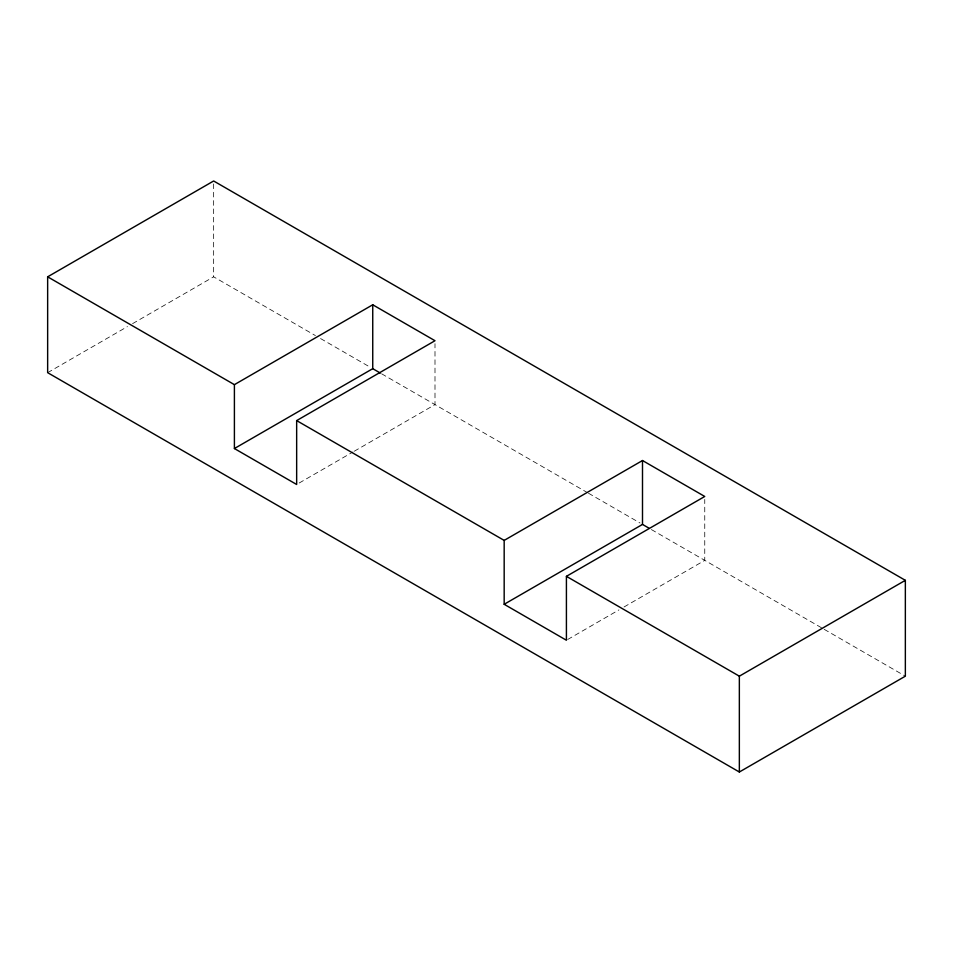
<?xml version="1.0" encoding="UTF-8"?>
<svg xmlns="http://www.w3.org/2000/svg" width="953" height="953" viewBox="0 0 953 953"><rect width="100%" height="100%" fill="white"/><g stroke="black" fill="none" stroke-linecap="round" stroke-linejoin="round"><path stroke-width="0.71" stroke-dasharray="4.76 3.57" d="M47.65 372.671L127.44 326.605M132.586 323.639L213.651 276.823L315.419 335.575M299.218 483.004L353.015 451.948M354.302 451.21L434.997 404.62L434.997 343.699M567.702 639.487L618.938 609.908M624.06 606.954L704.755 560.364L704.755 499.443M320.565 338.553L370.8 367.56M381.641 373.814L587.191 492.487M588.489 493.237L640.011 522.983M651.399 529.558L822.915 628.575M824.202 629.325L905.35 676.177M213.651 183.929L213.651 276.823"/><path stroke-width="1.43" d="M47.65 276.823L213.651 180.987L905.35 580.329L905.35 676.177L739.349 772.013L47.65 372.671L47.65 276.823L234.402 384.655L372.742 304.781L434.997 340.721L296.657 420.595L296.657 484.481L234.402 448.541L234.402 384.655M234.402 448.541L372.742 368.68L380.366 373.076M504.173 540.399L642.501 460.525L704.755 496.465L566.416 576.339L566.416 640.237L504.173 604.285L504.173 540.399L296.657 420.595M504.173 604.285L642.501 524.424L648.862 528.093M566.416 576.339L739.349 676.177L905.35 580.329M739.349 676.177L739.349 772.013M642.501 460.525L642.501 524.424M372.742 304.781L372.742 368.68"/></g></svg>
